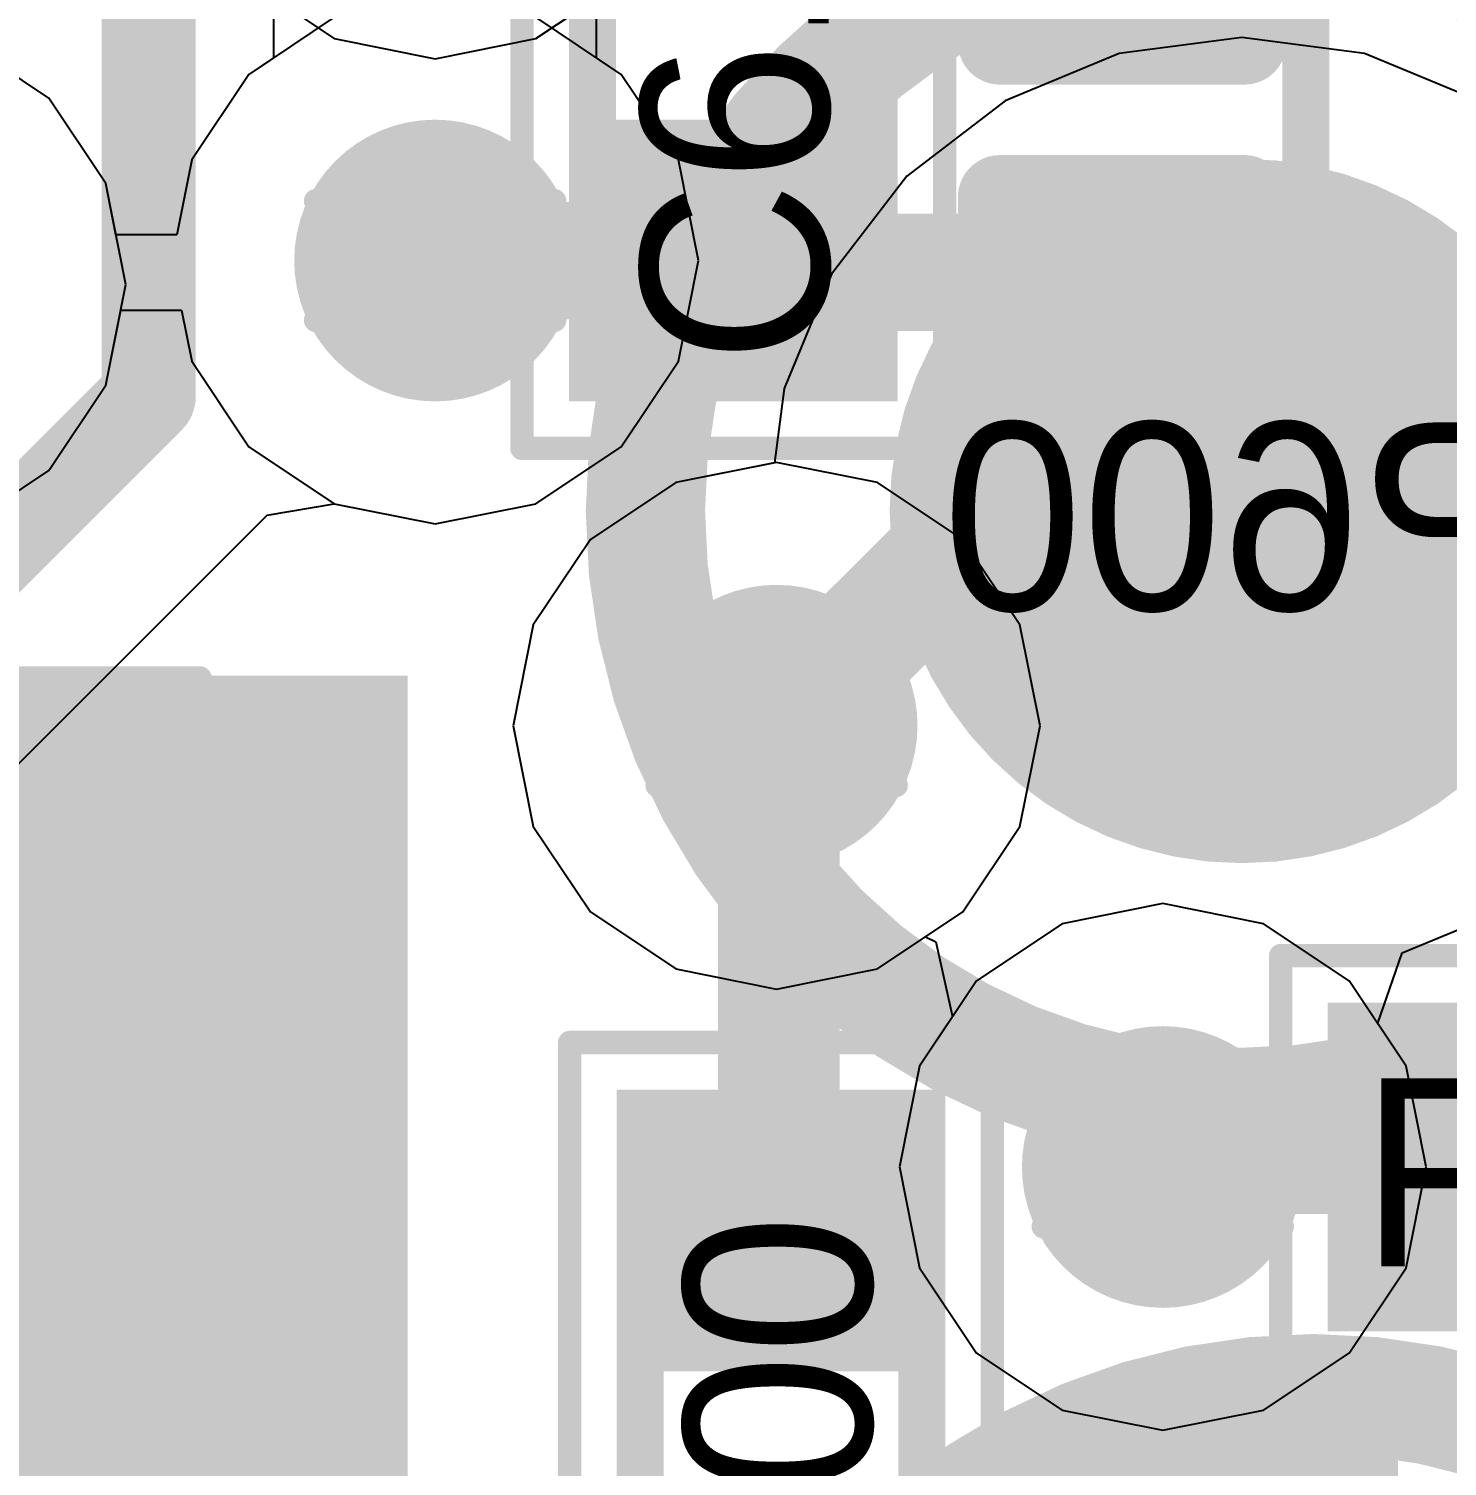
# Model space of a CAD drawing. Header units: millimetres. Extents: x 5 to 399, y 5 to 287.
# Drawn here: x 212.505 to 215.525, y 125.228 to 128.289 of the extents above; entities that cross this region are included whole.
import ezdxf

# ---------------------------------------------------------------- set-up
doc = ezdxf.new("R2010")
doc.units = ezdxf.units.MM
for name, color, linetype in [('BottomLayer', 5, 'Continuous'), ('BottomOverlay', 54, 'Continuous'), ('BottomPaste', 16, 'Continuous'), ('BottomSolder', 6, 'Continuous'), ('DrillDrawing', 1, 'Continuous'), ('DrillGuide', 244, 'Continuous'), ('Mechanical13', 56, 'Continuous'), ('MidLayer1', 16, 'Continuous'), ('MidLayer2', 76, 'Continuous'), ('MultiLayer', 9, 'Continuous'), ('TopLayer', 1, 'Continuous'), ('TopOverlay', 2, 'Continuous'), ('TopPaste', 8, 'Continuous'), ('TopSolder', 216, 'Continuous'), ('ViaHoleLayer', 16, 'Continuous')]:
    doc.layers.add(name, color=color, linetype=linetype)

# ---------------------------------------------------------------- blocks, each defined once
blk = doc.blocks.new('1210_L_8')
at = {"layer": 'TopLayer'}
for points in [[(-1, -1.25), (-1, 1.25), (-2, -1.25), (-2, 1.25)], [(2, -1.25), (2, 1.25), (1, -1.25), (1, 1.25)]]:
    blk.add_solid(points, dxfattribs=at)
at = {"layer": 'TopOverlay', "const_width": 0.05}
for points in [[(-1.6073, 1.2954), (1.6076, 1.2954)], [(-1.6073, -1.2954), (-1.6073, 1.2954)], [(1.6076, -1.2954), (1.6076, 1.2954)], [(-1.6073, -1.2954), (1.6076, -1.2954)]]:
    blk.add_lwpolyline(points, dxfattribs=at)
at = {"layer": 'TopOverlay', "const_width": 0.025}
for points in [[(-1.6198, 1.2954, 1), (-1.5948, 1.2954, 1)], [(-1.6198, 1.2954, 1), (-1.5948, 1.2954, 1)], [(1.5951, 1.2954, 1), (1.6201, 1.2954, 1)], [(1.5951, 1.2954, 1), (1.6201, 1.2954, 1)], [(-1.6198, -1.2954, 1), (-1.5948, -1.2954, 1)], [(-1.6198, -1.2954, 1), (-1.5948, -1.2954, 1)], [(1.5951, -1.2954, 1), (1.6201, -1.2954, 1)], [(1.5951, -1.2954, 1), (1.6201, -1.2954, 1)]]:
    blk.add_lwpolyline(points, format="xyb", close=True, dxfattribs=at)
at = {"layer": 'TopPaste'}
for points in [[(-1, -1.25), (-1, 1.25), (-2, -1.25), (-2, 1.25)], [(2, -1.25), (2, 1.25), (1, -1.25), (1, 1.25)]]:
    blk.add_solid(points, dxfattribs=at)
at = {"layer": 'TopSolder'}
for points in [[(-0.95, -1.3), (-0.95, 1.3), (-2.05, -1.3), (-2.05, 1.3)], [(2.05, -1.3), (2.05, 1.3), (0.95, -1.3), (0.95, 1.3)]]:
    blk.add_solid(points, dxfattribs=at)
blk = doc.blocks.new('TP1_5MM_B_33')
at = {"layer": 'BottomLayer', "const_width": 0.75}
blk.add_lwpolyline([(-0.375, 0, 1), (0.375, 0, 1)], format="xyb", close=True, dxfattribs=at)
at = {"layer": 'BottomOverlay'}
for points, const_width in [([(1.27, 0, 1), (-1.27, 0, 1)], 0.254), ([(-1.3335, 0, 1), (-1.2065, 0, 1)], 0.127), ([(1.2065, 0, 1), (1.3335, 0, 1)], 0.127)]:
    blk.add_lwpolyline(points, format="xyb", close=True, dxfattribs=dict(at, const_width=const_width))
at = {"layer": 'BottomPaste', "const_width": 0.75}
blk.add_lwpolyline([(-0.375, 0, 1), (0.375, 0, 1)], format="xyb", close=True, dxfattribs=at)
at = {"layer": 'BottomSolder', "const_width": 0.75}
blk.add_lwpolyline([(-0.375, 0, 1), (0.375, 0, 1)], format="xyb", close=True, dxfattribs=at)
blk = doc.blocks.new('TP1_5MM_B_34')
at = {"layer": 'BottomLayer', "const_width": 0.75}
blk.add_lwpolyline([(-0.375, 0, 1), (0.375, 0, 1)], format="xyb", close=True, dxfattribs=at)
at = {"layer": 'BottomOverlay'}
for points, const_width in [([(1.27, 0, 1), (-1.27, 0, 1)], 0.254), ([(-1.3335, 0, 1), (-1.2065, 0, 1)], 0.127), ([(1.2065, 0, 1), (1.3335, 0, 1)], 0.127)]:
    blk.add_lwpolyline(points, format="xyb", close=True, dxfattribs=dict(at, const_width=const_width))
at = {"layer": 'BottomPaste', "const_width": 0.75}
blk.add_lwpolyline([(-0.375, 0, 1), (0.375, 0, 1)], format="xyb", close=True, dxfattribs=at)
at = {"layer": 'BottomSolder', "const_width": 0.75}
blk.add_lwpolyline([(-0.375, 0, 1), (0.375, 0, 1)], format="xyb", close=True, dxfattribs=at)
blk = doc.blocks.new('0402_C_56')
at = {"layer": 'Mechanical13', "const_width": 0.1}
for points in [[(-0.55, 0.3), (0.55, 0.3)], [(-0.55, 0.3), (-0.55, -0.3)], [(0.55, 0.3), (0.55, -0.3)], [(-0.55, -0.3), (0.55, -0.3)]]:
    blk.add_lwpolyline(points, dxfattribs=at)
at = {"layer": 'Mechanical13', "const_width": 0.05}
for points in [[(-0.575, 0.3, 1), (-0.525, 0.3, 1)], [(-0.575, 0.3, 1), (-0.525, 0.3, 1)], [(0.525, 0.3, 1), (0.575, 0.3, 1)], [(0.525, 0.3, 1), (0.575, 0.3, 1)], [(-0.575, -0.3, 1), (-0.525, -0.3, 1)], [(-0.575, -0.3, 1), (-0.525, -0.3, 1)], [(0.525, -0.3, 1), (0.575, -0.3, 1)], [(0.525, -0.3, 1), (0.575, -0.3, 1)]]:
    blk.add_lwpolyline(points, format="xyb", close=True, dxfattribs=at)
at = {"layer": 'TopLayer'}
for points in [[(-0.25, -0.3), (-0.25, 0.3), (-0.75, -0.3), (-0.75, 0.3)], [(0.75, -0.3), (0.75, 0.3), (0.25, -0.3), (0.25, 0.3)]]:
    blk.add_solid(points, dxfattribs=at)
at = {"layer": 'TopOverlay', "const_width": 0.05}
for points in [[(-0.9, 0.45), (-0.9, -0.45)], [(-0.9, 0.45), (0.9, 0.45)], [(0.9, 0.45), (0.9, -0.45)], [(-0.9, -0.45), (0.9, -0.45)]]:
    blk.add_lwpolyline(points, dxfattribs=at)
at = {"layer": 'TopOverlay', "const_width": 0.025}
for points in [[(-0.9125, 0.45, 1), (-0.8875, 0.45, 1)], [(-0.9125, 0.45, 1), (-0.8875, 0.45, 1)], [(0.8875, 0.45, 1), (0.9125, 0.45, 1)], [(0.8875, 0.45, 1), (0.9125, 0.45, 1)], [(-0.9125, -0.45, 1), (-0.8875, -0.45, 1)], [(-0.9125, -0.45, 1), (-0.8875, -0.45, 1)], [(0.8875, -0.45, 1), (0.9125, -0.45, 1)], [(0.8875, -0.45, 1), (0.9125, -0.45, 1)]]:
    blk.add_lwpolyline(points, format="xyb", close=True, dxfattribs=at)
at = {"layer": 'TopPaste'}
for points in [[(-0.25, -0.3), (-0.25, 0.3), (-0.75, -0.3), (-0.75, 0.3)], [(0.75, -0.3), (0.75, 0.3), (0.25, -0.3), (0.25, 0.3)]]:
    blk.add_solid(points, dxfattribs=at)
at = {"layer": 'TopSolder'}
for points in [[(-0.2, -0.35), (-0.2, 0.35), (-0.8, -0.35), (-0.8, 0.35)], [(0.8, -0.35), (0.8, 0.35), (0.2, -0.35), (0.2, 0.35)]]:
    blk.add_solid(points, dxfattribs=at)
blk = doc.blocks.new('0603_LED_68')
at = {"layer": 'Mechanical13', "const_width": 0.1}
for points in [[(-0.8125, 0.35), (-0.8125, -0.375)], [(0.8375, 0.35), (-0.8125, 0.35)], [(0.8375, 0.35), (0.8375, -0.375)], [(0.8375, -0.375), (-0.8125, -0.375)]]:
    blk.add_lwpolyline(points, dxfattribs=at)
at = {"layer": 'Mechanical13', "const_width": 0.05}
for points in [[(-0.8375, 0.35, 1), (-0.7875, 0.35, 1)], [(-0.8375, 0.35, 1), (-0.7875, 0.35, 1)], [(0.8125, 0.35, 1), (0.8625, 0.35, 1)], [(0.8125, 0.35, 1), (0.8625, 0.35, 1)], [(-0.8375, -0.375, 1), (-0.7875, -0.375, 1)], [(-0.8375, -0.375, 1), (-0.7875, -0.375, 1)], [(0.8125, -0.375, 1), (0.8625, -0.375, 1)], [(0.8125, -0.375, 1), (0.8625, -0.375, 1)]]:
    blk.add_lwpolyline(points, format="xyb", close=True, dxfattribs=at)
at = {"layer": 'TopLayer'}
for points in [[(-0.45, -0.5), (-0.45, 0.5), (-1.05, -0.5), (-1.05, 0.5)], [(1.05, -0.5), (1.05, 0.5), (0.45, -0.5), (0.45, 0.5)]]:
    blk.add_solid(points, dxfattribs=at)
at = {"layer": 'TopOverlay', "const_width": 0.05}
for points in [[(1.15, 0.6), (-1.15, 0.6)], [(-1.15, 0.6), (-1.15, -0.6)], [(1.15, 0.6), (1.15, -0.6)], [(1.15, -0.6), (-1.15, -0.6)]]:
    blk.add_lwpolyline(points, dxfattribs=at)
at = {"layer": 'TopOverlay', "const_width": 0.025}
for points in [[(-1.1625, 0.6, 1), (-1.1375, 0.6, 1)], [(-1.1625, 0.6, 1), (-1.1375, 0.6, 1)], [(1.1375, 0.6, 1), (1.1625, 0.6, 1)], [(1.1375, 0.6, 1), (1.1625, 0.6, 1)], [(-1.1625, -0.6, 1), (-1.1375, -0.6, 1)], [(-1.1625, -0.6, 1), (-1.1375, -0.6, 1)], [(1.1375, -0.6, 1), (1.1625, -0.6, 1)], [(1.1375, -0.6, 1), (1.1625, -0.6, 1)]]:
    blk.add_lwpolyline(points, format="xyb", close=True, dxfattribs=at)
at = {"layer": 'TopPaste'}
for points in [[(-0.45, -0.5), (-0.45, 0.5), (-1.05, -0.5), (-1.05, 0.5)], [(1.05, -0.5), (1.05, 0.5), (0.45, -0.5), (0.45, 0.5)]]:
    blk.add_solid(points, dxfattribs=at)
at = {"layer": 'TopSolder'}
for points in [[(-0.4, -0.55), (-0.4, 0.55), (-1.1, -0.55), (-1.1, 0.55)], [(1.1, -0.55), (1.1, 0.55), (0.4, -0.55), (0.4, 0.55)]]:
    blk.add_solid(points, dxfattribs=at)
blk = doc.blocks.new('0402_R_87')
at = {"layer": 'Mechanical13', "const_width": 0.1}
for points in [[(-0.55, 0.3), (0.55, 0.3)], [(-0.55, -0.3), (-0.55, 0.3)], [(0.55, -0.3), (0.55, 0.3)], [(-0.55, -0.3), (0.55, -0.3)]]:
    blk.add_lwpolyline(points, dxfattribs=at)
at = {"layer": 'Mechanical13', "const_width": 0.05}
for points in [[(-0.575, 0.3, 1), (-0.525, 0.3, 1)], [(-0.575, 0.3, 1), (-0.525, 0.3, 1)], [(0.525, 0.3, 1), (0.575, 0.3, 1)], [(0.525, 0.3, 1), (0.575, 0.3, 1)], [(-0.575, -0.3, 1), (-0.525, -0.3, 1)], [(-0.575, -0.3, 1), (-0.525, -0.3, 1)], [(0.525, -0.3, 1), (0.575, -0.3, 1)], [(0.525, -0.3, 1), (0.575, -0.3, 1)]]:
    blk.add_lwpolyline(points, format="xyb", close=True, dxfattribs=at)
at = {"layer": 'TopLayer'}
for points in [[(-0.25, -0.3), (-0.25, 0.3), (-0.75, -0.3), (-0.75, 0.3)], [(0.75, -0.3), (0.75, 0.3), (0.25, -0.3), (0.25, 0.3)]]:
    blk.add_solid(points, dxfattribs=at)
at = {"layer": 'TopOverlay', "const_width": 0.05}
for points in [[(-0.9, 0.45), (0.9, 0.45)], [(-0.9, -0.45), (-0.9, 0.45)], [(0.9, -0.45), (0.9, 0.45)], [(-0.9, -0.45), (0.9, -0.45)]]:
    blk.add_lwpolyline(points, dxfattribs=at)
at = {"layer": 'TopOverlay', "const_width": 0.025}
for points in [[(-0.9125, 0.45, 1), (-0.8875, 0.45, 1)], [(-0.9125, 0.45, 1), (-0.8875, 0.45, 1)], [(0.8875, 0.45, 1), (0.9125, 0.45, 1)], [(0.8875, 0.45, 1), (0.9125, 0.45, 1)], [(-0.9125, -0.45, 1), (-0.8875, -0.45, 1)], [(-0.9125, -0.45, 1), (-0.8875, -0.45, 1)], [(0.8875, -0.45, 1), (0.9125, -0.45, 1)], [(0.8875, -0.45, 1), (0.9125, -0.45, 1)]]:
    blk.add_lwpolyline(points, format="xyb", close=True, dxfattribs=at)
at = {"layer": 'TopPaste'}
for points in [[(-0.25, -0.3), (-0.25, 0.3), (-0.75, -0.3), (-0.75, 0.3)], [(0.75, -0.3), (0.75, 0.3), (0.25, -0.3), (0.25, 0.3)]]:
    blk.add_solid(points, dxfattribs=at)
at = {"layer": 'TopSolder'}
for points in [[(-0.2, -0.35), (-0.2, 0.35), (-0.8, -0.35), (-0.8, 0.35)], [(0.8, -0.35), (0.8, 0.35), (0.2, -0.35), (0.2, 0.35)]]:
    blk.add_solid(points, dxfattribs=at)
blk = doc.blocks.new('0402_R_192')
at = {"layer": 'Mechanical13', "const_width": 0.1}
for points in [[(-0.55, 0.3), (-0.55, -0.3)], [(-0.55, 0.3), (0.55, 0.3)], [(0.55, 0.3), (0.55, -0.3)], [(-0.55, -0.3), (0.55, -0.3)]]:
    blk.add_lwpolyline(points, dxfattribs=at)
at = {"layer": 'Mechanical13', "const_width": 0.05}
for points in [[(-0.575, 0.3, 1), (-0.525, 0.3, 1)], [(-0.575, 0.3, 1), (-0.525, 0.3, 1)], [(0.525, 0.3, 1), (0.575, 0.3, 1)], [(0.525, 0.3, 1), (0.575, 0.3, 1)], [(-0.575, -0.3, 1), (-0.525, -0.3, 1)], [(-0.575, -0.3, 1), (-0.525, -0.3, 1)], [(0.525, -0.3, 1), (0.575, -0.3, 1)], [(0.525, -0.3, 1), (0.575, -0.3, 1)]]:
    blk.add_lwpolyline(points, format="xyb", close=True, dxfattribs=at)
at = {"layer": 'TopLayer'}
for points in [[(-0.25, -0.3), (-0.25, 0.3), (-0.75, -0.3), (-0.75, 0.3)], [(0.75, -0.3), (0.75, 0.3), (0.25, -0.3), (0.25, 0.3)]]:
    blk.add_solid(points, dxfattribs=at)
at = {"layer": 'TopOverlay', "const_width": 0.05}
for points in [[(-0.9, 0.45), (-0.9, -0.45)], [(-0.9, 0.45), (0.9, 0.45)], [(0.9, 0.45), (0.9, -0.45)], [(-0.9, -0.45), (0.9, -0.45)]]:
    blk.add_lwpolyline(points, dxfattribs=at)
at = {"layer": 'TopOverlay', "const_width": 0.025}
for points in [[(-0.9125, 0.45, 1), (-0.8875, 0.45, 1)], [(-0.9125, 0.45, 1), (-0.8875, 0.45, 1)], [(0.8875, 0.45, 1), (0.9125, 0.45, 1)], [(0.8875, 0.45, 1), (0.9125, 0.45, 1)], [(-0.9125, -0.45, 1), (-0.8875, -0.45, 1)], [(-0.9125, -0.45, 1), (-0.8875, -0.45, 1)], [(0.8875, -0.45, 1), (0.9125, -0.45, 1)], [(0.8875, -0.45, 1), (0.9125, -0.45, 1)]]:
    blk.add_lwpolyline(points, format="xyb", close=True, dxfattribs=at)
at = {"layer": 'TopPaste'}
for points in [[(-0.25, -0.3), (-0.25, 0.3), (-0.75, -0.3), (-0.75, 0.3)], [(0.75, -0.3), (0.75, 0.3), (0.25, -0.3), (0.25, 0.3)]]:
    blk.add_solid(points, dxfattribs=at)
at = {"layer": 'TopSolder'}
for points in [[(-0.2, -0.35), (-0.2, 0.35), (-0.8, -0.35), (-0.8, 0.35)], [(0.8, -0.35), (0.8, 0.35), (0.2, -0.35), (0.2, 0.35)]]:
    blk.add_solid(points, dxfattribs=at)
blk = doc.blocks.new('SC70_6P_287')
at = {"layer": 'TopLayer', "const_width": 0.04}
for points in [[(-0.83, 1.21, 1), (-0.79, 1.21, 1)], [(-0.51, 1.21, 1), (-0.47, 1.21, 1)], [(-0.18, 1.21, 1), (-0.14, 1.21, 1)], [(0.14, 1.21, 1), (0.18, 1.21, 1)], [(0.47, 1.21, 1), (0.51, 1.21, 1)], [(0.79, 1.21, 1), (0.83, 1.21, 1)], [(-0.83, 0.69, 1), (-0.79, 0.69, 1)], [(-0.51, 0.69, 1), (-0.47, 0.69, 1)], [(-0.18, 0.69, 1), (-0.14, 0.69, 1)], [(0.14, 0.69, 1), (0.18, 0.69, 1)], [(0.47, 0.69, 1), (0.51, 0.69, 1)], [(0.79, 0.69, 1), (0.83, 0.69, 1)], [(-0.83, -0.69, 1), (-0.79, -0.69, 1)], [(-0.51, -0.69, 1), (-0.47, -0.69, 1)], [(-0.18, -0.69, 1), (-0.14, -0.69, 1)], [(0.14, -0.69, 1), (0.18, -0.69, 1)], [(0.47, -0.69, 1), (0.51, -0.69, 1)], [(0.79, -0.69, 1), (0.83, -0.69, 1)], [(-0.83, -1.21, 1), (-0.79, -1.21, 1)], [(-0.51, -1.21, 1), (-0.47, -1.21, 1)], [(-0.18, -1.21, 1), (-0.14, -1.21, 1)], [(0.14, -1.21, 1), (0.18, -1.21, 1)], [(0.47, -1.21, 1), (0.51, -1.21, 1)], [(0.79, -1.21, 1), (0.83, -1.21, 1)]]:
    blk.add_lwpolyline(points, format="xyb", close=True, dxfattribs=at)
at = {"layer": 'TopLayer'}
for points in [[(-0.81, 0.65), (-0.49, 0.65), (-0.81, 1.25), (-0.49, 1.25)], [(-0.16, 0.65), (0.16, 0.65), (-0.16, 1.25), (0.16, 1.25)], [(0.49, 0.65), (0.81, 0.65), (0.49, 1.25), (0.81, 1.25)], [(-0.85, 0.69), (-0.45, 0.69), (-0.85, 1.21), (-0.45, 1.21)], [(-0.2, 0.69), (0.2, 0.69), (-0.2, 1.21), (0.2, 1.21)], [(0.45, 0.69), (0.85, 0.69), (0.45, 1.21), (0.85, 1.21)], [(-0.81, -1.25), (-0.49, -1.25), (-0.81, -0.65), (-0.49, -0.65)], [(-0.16, -1.25), (0.16, -1.25), (-0.16, -0.65), (0.16, -0.65)], [(0.49, -1.25), (0.81, -1.25), (0.49, -0.65), (0.81, -0.65)], [(-0.85, -1.21), (-0.45, -1.21), (-0.85, -0.69), (-0.45, -0.69)], [(-0.2, -1.21), (0.2, -1.21), (-0.2, -0.69), (0.2, -0.69)], [(0.45, -1.21), (0.85, -1.21), (0.45, -0.69), (0.85, -0.69)]]:
    blk.add_solid(points, dxfattribs=at)
at = {"layer": 'TopOverlay', "const_width": 0.1}
for points in [[(-0.9998, 0.5588), (-0.9998, -0.5588)], [(-0.9998, 0.5588), (1.0002, 0.5588)], [(1.0002, 0.5588), (1.0002, -0.5588)], [(-0.9998, -0.5588), (1.0002, -0.5588)]]:
    blk.add_lwpolyline(points, dxfattribs=at)
at = {"layer": 'TopOverlay', "const_width": 0.05}
for points in [[(-1.0248, 0.5588, 1), (-0.9748, 0.5588, 1)], [(-1.0248, 0.5588, 1), (-0.9748, 0.5588, 1)], [(0.9752, 0.5588, 1), (1.0251, 0.5588, 1)], [(0.9752, 0.5588, 1), (1.0251, 0.5588, 1)], [(-1.0248, -0.5588, 1), (-0.9748, -0.5588, 1)], [(-1.0248, -0.5588, 1), (-0.9748, -0.5588, 1)], [(0.9752, -0.5588, 1), (1.0251, -0.5588, 1)], [(0.9752, -0.5588, 1), (1.0251, -0.5588, 1)]]:
    blk.add_lwpolyline(points, format="xyb", close=True, dxfattribs=at)
at = {"layer": 'TopPaste', "const_width": 0.04}
for points in [[(-0.83, 1.21, 1), (-0.79, 1.21, 1)], [(-0.51, 1.21, 1), (-0.47, 1.21, 1)], [(-0.18, 1.21, 1), (-0.14, 1.21, 1)], [(0.14, 1.21, 1), (0.18, 1.21, 1)], [(0.47, 1.21, 1), (0.51, 1.21, 1)], [(0.79, 1.21, 1), (0.83, 1.21, 1)], [(-0.83, 0.69, 1), (-0.79, 0.69, 1)], [(-0.51, 0.69, 1), (-0.47, 0.69, 1)], [(-0.18, 0.69, 1), (-0.14, 0.69, 1)], [(0.14, 0.69, 1), (0.18, 0.69, 1)], [(0.47, 0.69, 1), (0.51, 0.69, 1)], [(0.79, 0.69, 1), (0.83, 0.69, 1)], [(-0.83, -0.69, 1), (-0.79, -0.69, 1)], [(-0.51, -0.69, 1), (-0.47, -0.69, 1)], [(-0.18, -0.69, 1), (-0.14, -0.69, 1)], [(0.14, -0.69, 1), (0.18, -0.69, 1)], [(0.47, -0.69, 1), (0.51, -0.69, 1)], [(0.79, -0.69, 1), (0.83, -0.69, 1)], [(-0.83, -1.21, 1), (-0.79, -1.21, 1)], [(-0.51, -1.21, 1), (-0.47, -1.21, 1)], [(-0.18, -1.21, 1), (-0.14, -1.21, 1)], [(0.14, -1.21, 1), (0.18, -1.21, 1)], [(0.47, -1.21, 1), (0.51, -1.21, 1)], [(0.79, -1.21, 1), (0.83, -1.21, 1)]]:
    blk.add_lwpolyline(points, format="xyb", close=True, dxfattribs=at)
at = {"layer": 'TopPaste'}
for points in [[(-0.81, 0.65), (-0.49, 0.65), (-0.81, 1.25), (-0.49, 1.25)], [(-0.16, 0.65), (0.16, 0.65), (-0.16, 1.25), (0.16, 1.25)], [(0.49, 0.65), (0.81, 0.65), (0.49, 1.25), (0.81, 1.25)], [(-0.85, 0.69), (-0.45, 0.69), (-0.85, 1.21), (-0.45, 1.21)], [(-0.2, 0.69), (0.2, 0.69), (-0.2, 1.21), (0.2, 1.21)], [(0.45, 0.69), (0.85, 0.69), (0.45, 1.21), (0.85, 1.21)], [(-0.81, -1.25), (-0.49, -1.25), (-0.81, -0.65), (-0.49, -0.65)], [(-0.16, -1.25), (0.16, -1.25), (-0.16, -0.65), (0.16, -0.65)], [(0.49, -1.25), (0.81, -1.25), (0.49, -0.65), (0.81, -0.65)], [(-0.85, -1.21), (-0.45, -1.21), (-0.85, -0.69), (-0.45, -0.69)], [(-0.2, -1.21), (0.2, -1.21), (-0.2, -0.69), (0.2, -0.69)], [(0.45, -1.21), (0.85, -1.21), (0.45, -0.69), (0.85, -0.69)]]:
    blk.add_solid(points, dxfattribs=at)
at = {"layer": 'TopSolder', "const_width": 0.09}
for points in [[(-0.855, 1.21, 1), (-0.765, 1.21, 1)], [(-0.535, 1.21, 1), (-0.445, 1.21, 1)], [(-0.205, 1.21, 1), (-0.115, 1.21, 1)], [(0.115, 1.21, 1), (0.205, 1.21, 1)], [(0.445, 1.21, 1), (0.535, 1.21, 1)], [(0.765, 1.21, 1), (0.855, 1.21, 1)], [(-0.855, 0.69, 1), (-0.765, 0.69, 1)], [(-0.535, 0.69, 1), (-0.445, 0.69, 1)], [(-0.205, 0.69, 1), (-0.115, 0.69, 1)], [(0.115, 0.69, 1), (0.205, 0.69, 1)], [(0.445, 0.69, 1), (0.535, 0.69, 1)], [(0.765, 0.69, 1), (0.855, 0.69, 1)], [(-0.855, -0.69, 1), (-0.765, -0.69, 1)], [(-0.535, -0.69, 1), (-0.445, -0.69, 1)], [(-0.205, -0.69, 1), (-0.115, -0.69, 1)], [(0.115, -0.69, 1), (0.205, -0.69, 1)], [(0.445, -0.69, 1), (0.535, -0.69, 1)], [(0.765, -0.69, 1), (0.855, -0.69, 1)], [(-0.855, -1.21, 1), (-0.765, -1.21, 1)], [(-0.535, -1.21, 1), (-0.445, -1.21, 1)], [(-0.205, -1.21, 1), (-0.115, -1.21, 1)], [(0.115, -1.21, 1), (0.205, -1.21, 1)], [(0.445, -1.21, 1), (0.535, -1.21, 1)], [(0.765, -1.21, 1), (0.855, -1.21, 1)]]:
    blk.add_lwpolyline(points, format="xyb", close=True, dxfattribs=at)
at = {"layer": 'TopSolder'}
for points in [[(-0.81, 0.6), (-0.49, 0.6), (-0.81, 1.3), (-0.49, 1.3)], [(-0.16, 0.6), (0.16, 0.6), (-0.16, 1.3), (0.16, 1.3)], [(0.49, 0.6), (0.81, 0.6), (0.49, 1.3), (0.81, 1.3)], [(-0.9, 0.69), (-0.4, 0.69), (-0.9, 1.21), (-0.4, 1.21)], [(-0.25, 0.69), (0.25, 0.69), (-0.25, 1.21), (0.25, 1.21)], [(0.4, 0.69), (0.9, 0.69), (0.4, 1.21), (0.9, 1.21)], [(-0.81, -1.3), (-0.49, -1.3), (-0.81, -0.6), (-0.49, -0.6)], [(-0.16, -1.3), (0.16, -1.3), (-0.16, -0.6), (0.16, -0.6)], [(0.49, -1.3), (0.81, -1.3), (0.49, -0.6), (0.81, -0.6)], [(-0.9, -1.21), (-0.4, -1.21), (-0.9, -0.69), (-0.4, -0.69)], [(-0.25, -1.21), (0.25, -1.21), (-0.25, -0.69), (0.25, -0.69)], [(0.4, -1.21), (0.9, -1.21), (0.4, -0.69), (0.9, -0.69)]]:
    blk.add_solid(points, dxfattribs=at)

msp = doc.modelspace()

# ---------------------------------------------------------------- linework, layer by layer
at = {"layer": 'BottomLayer'}
for p, q in [((213.7141, 128.2274), (213.7141, 128.3544)), ((215.0882, 128.2708), (214.8271, 128.2365)), ((215.3492, 128.2365), (215.0882, 128.2708)), ((213.7669, 128.1921), (213.7141, 128.2274)), ((214.8271, 128.2365), (214.5839, 128.1357)), ((215.5925, 128.1357), (215.3492, 128.2365)), ((213.8885, 128.0102), (213.7669, 128.1921)), ((214.5839, 128.1357), (214.375, 127.9754)), ((213.9312, 127.7956), (213.8885, 128.0102)), ((214.375, 127.9754), (214.2147, 127.7665)), ((213.8885, 127.581), (213.9312, 127.7956)), ((214.2147, 127.7665), (214.1139, 127.5232)), ((213.7669, 127.3991), (213.8885, 127.581)), ((214.1139, 127.5232), (214.0931, 127.3649)), ((213.585, 127.2775), (213.7669, 127.3991)), ((214.0931, 127.3649), (213.883, 127.3231)), ((213.883, 127.3231), (213.7011, 127.2015)), ((213.0131, 127.2535), (213.1558, 127.2775)), ((213.1558, 127.2775), (213.3704, 127.2348)), ((213.3704, 127.2348), (213.585, 127.2775)), ((210.2704, 124.5108), (213.0131, 127.2535)), ((213.7011, 127.2015), (213.5795, 127.0196)), ((213.5795, 127.0196), (213.5368, 126.805)), ((213.5368, 126.805), (213.5795, 126.5904)), ((213.5795, 126.5904), (213.7011, 126.4085)), ((213.7011, 126.4085), (213.883, 126.2869)), ((215.4294, 126.3211), (215.5925, 126.3887)), ((214.3122, 126.2869), (214.4146, 126.3553)), ((214.4146, 126.3553), (214.4362, 126.3446)), ((214.4362, 126.3446), (214.472, 126.185)), ((215.3776, 126.1716), (215.4294, 126.3211)), ((213.883, 126.2869), (214.0976, 126.2442)), ((214.0976, 126.2442), (214.3122, 126.2869)), ((214.472, 126.185), (214.4017, 126.0798)), ((215.3782, 126.1692), (215.3776, 126.1716)), ((215.4379, 126.0798), (215.3782, 126.1692)), ((214.4017, 126.0798), (214.359, 125.8652)), ((215.4806, 125.8652), (215.4379, 126.0798)), ((214.359, 125.8652), (214.4017, 125.6506)), ((215.4379, 125.6506), (215.4806, 125.8652)), ((214.4017, 125.6506), (214.5233, 125.4687)), ((215.3163, 125.4687), (215.4379, 125.6506)), ((214.5233, 125.4687), (214.7052, 125.3471)), ((215.1344, 125.3471), (215.3163, 125.4687)), ((214.7052, 125.3471), (214.9198, 125.3044)), ((214.9198, 125.3044), (215.1344, 125.3471))]:
    msp.add_line(p, q, dxfattribs=at)
for points, const_width in [([(212.7608, 127.5059), (212.7608, 129.0251)], 0.2), ([(209.7231, 124.4682), (212.7608, 127.5059)], 0.2), ([(214.0976, 126.805), (214.5548, 127.2622)], 0.25), ([(214.5548, 127.2622), (215.0882, 127.2622)], 0.25)]:
    msp.add_lwpolyline(points, dxfattribs=dict(at, const_width=const_width))
for points, const_width in [([(213.2204, 127.7956, 1), (213.5204, 127.7956, 1)], 0.3), ([(212.7108, 127.5059, 1), (212.8108, 127.5059, 1)], 0.1), ([(212.7108, 127.5059, 1), (212.8108, 127.5059, 1)], 0.1), ([(214.4923, 127.2622, 1), (214.6173, 127.2622, 1)], 0.125), ([(214.4923, 127.2622, 1), (214.6173, 127.2622, 1)], 0.125), ([(215.0257, 127.2622, 1), (215.1507, 127.2622, 1)], 0.125), ([(213.9476, 126.805, 1), (214.2476, 126.805, 1)], 0.3), ([(214.0351, 126.805, 1), (214.1601, 126.805, 1)], 0.125), ([(214.7698, 125.8652, 1), (215.0698, 125.8652, 1)], 0.3)]:
    msp.add_lwpolyline(points, format="xyb", close=True, dxfattribs=dict(at, const_width=const_width))
at = {"layer": 'DrillDrawing', "const_width": 0.0508}
for points in [[(213.2434, 127.9226), (213.3704, 128.0496)], [(213.3704, 128.0496), (213.4974, 127.9226)], [(213.2942, 127.8718), (213.3704, 127.948)], [(213.3704, 127.948), (213.4466, 127.8718)], [(213.1164, 127.9226), (213.2434, 127.7956)], [(213.1164, 127.9226), (213.2434, 127.9226)], [(213.4974, 127.9226), (213.6244, 127.9226)], [(213.4974, 127.7956), (213.6244, 127.9226)], [(213.218, 127.8718), (213.2942, 127.7956)], [(213.218, 127.8718), (213.2942, 127.8718)], [(213.4466, 127.8718), (213.5228, 127.8718)], [(213.4466, 127.7956), (213.5228, 127.8718)], [(213.1164, 127.6686), (213.2434, 127.7956)], [(213.218, 127.7194), (213.2942, 127.7956)], [(213.4466, 127.7956), (213.5228, 127.7194)], [(213.4974, 127.7956), (213.6244, 127.6686)], [(213.218, 127.7194), (213.2942, 127.7194)], [(213.2942, 127.7194), (213.3704, 127.6432)], [(213.3704, 127.6432), (213.4466, 127.7194)], [(213.4466, 127.7194), (213.5228, 127.7194)], [(213.1164, 127.6686), (213.2434, 127.6686)], [(213.2434, 127.6686), (213.3704, 127.5416)], [(213.3704, 127.5416), (213.4974, 127.6686)], [(213.4974, 127.6686), (213.6244, 127.6686)], [(213.9706, 126.932), (214.0976, 127.059)], [(214.0976, 127.059), (214.2246, 126.932)], [(213.8436, 126.932), (213.9706, 126.805)], [(213.8436, 126.932), (213.9706, 126.932)], [(214.0214, 126.8812), (214.0976, 126.9574)], [(214.0976, 126.9574), (214.1738, 126.8812)], [(214.2246, 126.932), (214.3516, 126.932)], [(214.2246, 126.805), (214.3516, 126.932)], [(213.9452, 126.8812), (214.0214, 126.805)], [(213.9452, 126.8812), (214.0214, 126.8812)], [(214.1738, 126.8812), (214.25, 126.8812)], [(214.1738, 126.805), (214.25, 126.8812)], [(213.8436, 126.678), (213.9706, 126.805)], [(213.9452, 126.7288), (214.0214, 126.805)], [(214.1738, 126.805), (214.25, 126.7288)], [(214.2246, 126.805), (214.3516, 126.678)], [(213.9452, 126.7288), (214.0214, 126.7288)], [(214.0214, 126.7288), (214.0976, 126.6526)], [(214.0976, 126.6526), (214.1738, 126.7288)], [(214.1738, 126.7288), (214.25, 126.7288)], [(213.8436, 126.678), (213.9706, 126.678)], [(213.9706, 126.678), (214.0976, 126.551)], [(214.0976, 126.551), (214.2246, 126.678)], [(214.2246, 126.678), (214.3516, 126.678)], [(214.7928, 125.9922), (214.9198, 126.1192)], [(214.9198, 126.1192), (215.0468, 125.9922)], [(214.8436, 125.9414), (214.9198, 126.0176)], [(214.9198, 126.0176), (214.996, 125.9414)], [(214.6658, 125.9922), (214.7928, 125.8652)], [(214.6658, 125.9922), (214.7928, 125.9922)], [(215.0468, 125.9922), (215.1738, 125.9922)], [(215.0468, 125.8652), (215.1738, 125.9922)], [(214.7674, 125.9414), (214.8436, 125.8652)], [(214.7674, 125.9414), (214.8436, 125.9414)], [(214.996, 125.9414), (215.0722, 125.9414)], [(214.996, 125.8652), (215.0722, 125.9414)], [(214.6658, 125.7382), (214.7928, 125.8652)], [(214.7674, 125.789), (214.8436, 125.8652)], [(214.996, 125.8652), (215.0722, 125.789)], [(215.0468, 125.8652), (215.1738, 125.7382)], [(214.7674, 125.789), (214.8436, 125.789)], [(214.8436, 125.789), (214.9198, 125.7128)], [(214.9198, 125.7128), (214.996, 125.789)], [(214.996, 125.789), (215.0722, 125.789)], [(214.6658, 125.7382), (214.7928, 125.7382)], [(214.7928, 125.7382), (214.9198, 125.6112)], [(214.9198, 125.6112), (215.0468, 125.7382)], [(215.0468, 125.7382), (215.1738, 125.7382)]]:
    msp.add_lwpolyline(points, dxfattribs=at)
at = {"layer": 'DrillDrawing', "const_width": 0.0254}
for points in [[(213.3577, 128.0496, 1), (213.3831, 128.0496, 1)], [(213.3577, 128.0496, 1), (213.3831, 128.0496, 1)], [(213.3577, 127.948, 1), (213.3831, 127.948, 1)], [(213.3577, 127.948, 1), (213.3831, 127.948, 1)], [(213.1037, 127.9226, 1), (213.1291, 127.9226, 1)], [(213.1037, 127.9226, 1), (213.1291, 127.9226, 1)], [(213.2307, 127.9226, 1), (213.2561, 127.9226, 1)], [(213.2307, 127.9226, 1), (213.2561, 127.9226, 1)], [(213.4847, 127.9226, 1), (213.5101, 127.9226, 1)], [(213.4847, 127.9226, 1), (213.5101, 127.9226, 1)], [(213.6117, 127.9226, 1), (213.6371, 127.9226, 1)], [(213.6117, 127.9226, 1), (213.6371, 127.9226, 1)], [(213.2053, 127.8718, 1), (213.2307, 127.8718, 1)], [(213.2053, 127.8718, 1), (213.2307, 127.8718, 1)], [(213.2815, 127.8718, 1), (213.3069, 127.8718, 1)], [(213.2815, 127.8718, 1), (213.3069, 127.8718, 1)], [(213.4339, 127.8718, 1), (213.4593, 127.8718, 1)], [(213.4339, 127.8718, 1), (213.4593, 127.8718, 1)], [(213.5101, 127.8718, 1), (213.5355, 127.8718, 1)], [(213.5101, 127.8718, 1), (213.5355, 127.8718, 1)], [(213.2307, 127.7956, 1), (213.2561, 127.7956, 1)], [(213.2307, 127.7956, 1), (213.2561, 127.7956, 1)], [(213.2815, 127.7956, 1), (213.3069, 127.7956, 1)], [(213.2815, 127.7956, 1), (213.3069, 127.7956, 1)], [(213.4339, 127.7956, 1), (213.4593, 127.7956, 1)], [(213.4339, 127.7956, 1), (213.4593, 127.7956, 1)], [(213.4847, 127.7956, 1), (213.5101, 127.7956, 1)], [(213.4847, 127.7956, 1), (213.5101, 127.7956, 1)], [(213.2053, 127.7194, 1), (213.2307, 127.7194, 1)], [(213.2053, 127.7194, 1), (213.2307, 127.7194, 1)], [(213.2815, 127.7194, 1), (213.3069, 127.7194, 1)], [(213.2815, 127.7194, 1), (213.3069, 127.7194, 1)], [(213.4339, 127.7194, 1), (213.4593, 127.7194, 1)], [(213.4339, 127.7194, 1), (213.4593, 127.7194, 1)], [(213.5101, 127.7194, 1), (213.5355, 127.7194, 1)], [(213.5101, 127.7194, 1), (213.5355, 127.7194, 1)], [(213.1037, 127.6686, 1), (213.1291, 127.6686, 1)], [(213.1037, 127.6686, 1), (213.1291, 127.6686, 1)], [(213.2307, 127.6686, 1), (213.2561, 127.6686, 1)], [(213.2307, 127.6686, 1), (213.2561, 127.6686, 1)], [(213.4847, 127.6686, 1), (213.5101, 127.6686, 1)], [(213.4847, 127.6686, 1), (213.5101, 127.6686, 1)], [(213.6117, 127.6686, 1), (213.6371, 127.6686, 1)], [(213.6117, 127.6686, 1), (213.6371, 127.6686, 1)], [(213.3577, 127.6432, 1), (213.3831, 127.6432, 1)], [(213.3577, 127.6432, 1), (213.3831, 127.6432, 1)], [(213.3577, 127.5416, 1), (213.3831, 127.5416, 1)], [(213.3577, 127.5416, 1), (213.3831, 127.5416, 1)], [(214.0849, 127.059, 1), (214.1103, 127.059, 1)], [(214.0849, 127.059, 1), (214.1103, 127.059, 1)], [(213.8309, 126.932, 1), (213.8563, 126.932, 1)], [(213.8309, 126.932, 1), (213.8563, 126.932, 1)], [(213.9579, 126.932, 1), (213.9833, 126.932, 1)], [(213.9579, 126.932, 1), (213.9833, 126.932, 1)], [(214.0849, 126.9574, 1), (214.1103, 126.9574, 1)], [(214.0849, 126.9574, 1), (214.1103, 126.9574, 1)], [(214.2119, 126.932, 1), (214.2373, 126.932, 1)], [(214.2119, 126.932, 1), (214.2373, 126.932, 1)], [(214.3389, 126.932, 1), (214.3643, 126.932, 1)], [(214.3389, 126.932, 1), (214.3643, 126.932, 1)], [(213.9325, 126.8812, 1), (213.9579, 126.8812, 1)], [(213.9325, 126.8812, 1), (213.9579, 126.8812, 1)], [(214.0087, 126.8812, 1), (214.0341, 126.8812, 1)], [(214.0087, 126.8812, 1), (214.0341, 126.8812, 1)], [(214.1611, 126.8812, 1), (214.1865, 126.8812, 1)], [(214.1611, 126.8812, 1), (214.1865, 126.8812, 1)], [(214.2373, 126.8812, 1), (214.2627, 126.8812, 1)], [(214.2373, 126.8812, 1), (214.2627, 126.8812, 1)], [(213.9579, 126.805, 1), (213.9833, 126.805, 1)], [(213.9579, 126.805, 1), (213.9833, 126.805, 1)], [(214.0087, 126.805, 1), (214.0341, 126.805, 1)], [(214.0087, 126.805, 1), (214.0341, 126.805, 1)], [(214.1611, 126.805, 1), (214.1865, 126.805, 1)], [(214.1611, 126.805, 1), (214.1865, 126.805, 1)], [(214.2119, 126.805, 1), (214.2373, 126.805, 1)], [(214.2119, 126.805, 1), (214.2373, 126.805, 1)], [(213.9325, 126.7288, 1), (213.9579, 126.7288, 1)], [(213.9325, 126.7288, 1), (213.9579, 126.7288, 1)], [(214.0087, 126.7288, 1), (214.0341, 126.7288, 1)], [(214.0087, 126.7288, 1), (214.0341, 126.7288, 1)], [(214.1611, 126.7288, 1), (214.1865, 126.7288, 1)], [(214.1611, 126.7288, 1), (214.1865, 126.7288, 1)], [(214.2373, 126.7288, 1), (214.2627, 126.7288, 1)], [(214.2373, 126.7288, 1), (214.2627, 126.7288, 1)], [(213.8309, 126.678, 1), (213.8563, 126.678, 1)], [(213.8309, 126.678, 1), (213.8563, 126.678, 1)], [(213.9579, 126.678, 1), (213.9833, 126.678, 1)], [(213.9579, 126.678, 1), (213.9833, 126.678, 1)], [(214.0849, 126.6526, 1), (214.1103, 126.6526, 1)], [(214.0849, 126.6526, 1), (214.1103, 126.6526, 1)], [(214.2119, 126.678, 1), (214.2373, 126.678, 1)], [(214.2119, 126.678, 1), (214.2373, 126.678, 1)], [(214.3389, 126.678, 1), (214.3643, 126.678, 1)], [(214.3389, 126.678, 1), (214.3643, 126.678, 1)], [(214.0849, 126.551, 1), (214.1103, 126.551, 1)], [(214.0849, 126.551, 1), (214.1103, 126.551, 1)], [(214.9071, 126.1192, 1), (214.9325, 126.1192, 1)], [(214.9071, 126.1192, 1), (214.9325, 126.1192, 1)], [(214.9071, 126.0176, 1), (214.9325, 126.0176, 1)], [(214.9071, 126.0176, 1), (214.9325, 126.0176, 1)], [(214.6531, 125.9922, 1), (214.6785, 125.9922, 1)], [(214.6531, 125.9922, 1), (214.6785, 125.9922, 1)], [(214.7801, 125.9922, 1), (214.8055, 125.9922, 1)], [(214.7801, 125.9922, 1), (214.8055, 125.9922, 1)], [(215.0341, 125.9922, 1), (215.0595, 125.9922, 1)], [(215.0341, 125.9922, 1), (215.0595, 125.9922, 1)], [(215.1611, 125.9922, 1), (215.1865, 125.9922, 1)], [(215.1611, 125.9922, 1), (215.1865, 125.9922, 1)], [(214.7547, 125.9414, 1), (214.7801, 125.9414, 1)], [(214.7547, 125.9414, 1), (214.7801, 125.9414, 1)], [(214.8309, 125.9414, 1), (214.8563, 125.9414, 1)], [(214.8309, 125.9414, 1), (214.8563, 125.9414, 1)], [(214.9833, 125.9414, 1), (215.0087, 125.9414, 1)], [(214.9833, 125.9414, 1), (215.0087, 125.9414, 1)], [(215.0595, 125.9414, 1), (215.0849, 125.9414, 1)], [(215.0595, 125.9414, 1), (215.0849, 125.9414, 1)], [(214.7801, 125.8652, 1), (214.8055, 125.8652, 1)], [(214.7801, 125.8652, 1), (214.8055, 125.8652, 1)], [(214.8309, 125.8652, 1), (214.8563, 125.8652, 1)], [(214.8309, 125.8652, 1), (214.8563, 125.8652, 1)], [(214.9833, 125.8652, 1), (215.0087, 125.8652, 1)], [(214.9833, 125.8652, 1), (215.0087, 125.8652, 1)], [(215.0341, 125.8652, 1), (215.0595, 125.8652, 1)], [(215.0341, 125.8652, 1), (215.0595, 125.8652, 1)], [(214.7547, 125.789, 1), (214.7801, 125.789, 1)], [(214.7547, 125.789, 1), (214.7801, 125.789, 1)], [(214.8309, 125.789, 1), (214.8563, 125.789, 1)], [(214.8309, 125.789, 1), (214.8563, 125.789, 1)], [(214.9833, 125.789, 1), (215.0087, 125.789, 1)], [(214.9833, 125.789, 1), (215.0087, 125.789, 1)], [(215.0595, 125.789, 1), (215.0849, 125.789, 1)], [(215.0595, 125.789, 1), (215.0849, 125.789, 1)], [(214.6531, 125.7382, 1), (214.6785, 125.7382, 1)], [(214.6531, 125.7382, 1), (214.6785, 125.7382, 1)], [(214.7801, 125.7382, 1), (214.8055, 125.7382, 1)], [(214.7801, 125.7382, 1), (214.8055, 125.7382, 1)], [(215.0341, 125.7382, 1), (215.0595, 125.7382, 1)], [(215.0341, 125.7382, 1), (215.0595, 125.7382, 1)], [(215.1611, 125.7382, 1), (215.1865, 125.7382, 1)], [(215.1611, 125.7382, 1), (215.1865, 125.7382, 1)], [(214.9071, 125.7128, 1), (214.9325, 125.7128, 1)], [(214.9071, 125.7128, 1), (214.9325, 125.7128, 1)], [(214.9071, 125.6112, 1), (214.9325, 125.6112, 1)], [(214.9071, 125.6112, 1), (214.9325, 125.6112, 1)]]:
    msp.add_lwpolyline(points, format="xyb", close=True, dxfattribs=at)
at = {"layer": 'DrillGuide', "const_width": 0.125}
for points in [[(213.3079, 127.7956, 1), (213.4329, 127.7956, 1)], [(214.0351, 126.805, 1), (214.1601, 126.805, 1)], [(214.8573, 125.8652, 1), (214.9823, 125.8652, 1)]]:
    msp.add_lwpolyline(points, format="xyb", close=True, dxfattribs=at)
at = {"layer": 'MidLayer1'}
for p, q in [((213.1558, 128.3137), (212.9739, 128.1921)), ((213.7669, 128.1921), (213.585, 128.3137)), ((212.5477, 128.1413), (212.3658, 128.2629)), ((212.9739, 128.1921), (212.8523, 128.0102)), ((213.8885, 128.0102), (213.7669, 128.1921)), ((212.6693, 127.9594), (212.5477, 128.1413)), ((212.8523, 128.0102), (212.8205, 127.8502)), ((213.9312, 127.7956), (213.8885, 128.0102)), ((212.691, 127.8502), (212.6693, 127.9594)), ((212.8205, 127.8502), (212.691, 127.8502)), ((213.8885, 127.581), (213.9312, 127.7956)), ((212.6693, 127.5302), (212.7011, 127.6902)), ((212.7011, 127.6902), (212.8306, 127.6902)), ((212.8306, 127.6902), (212.8523, 127.581)), ((212.8523, 127.581), (212.9739, 127.3991)), ((213.7669, 127.3991), (213.8885, 127.581)), ((212.5477, 127.3483), (212.6693, 127.5302)), ((212.9739, 127.3991), (213.1558, 127.2775)), ((213.585, 127.2775), (213.7669, 127.3991)), ((214.0976, 127.3658), (213.883, 127.3231)), ((214.3122, 127.3231), (214.0976, 127.3658)), ((212.3658, 127.2267), (212.5477, 127.3483)), ((213.883, 127.3231), (213.7011, 127.2015)), ((214.4941, 127.2015), (214.3122, 127.3231)), ((213.1558, 127.2775), (213.3704, 127.2348)), ((213.3704, 127.2348), (213.585, 127.2775)), ((213.7011, 127.2015), (213.5795, 127.0196)), ((214.6157, 127.0196), (214.4941, 127.2015)), ((213.5795, 127.0196), (213.5368, 126.805)), ((214.6584, 126.805), (214.6157, 127.0196)), ((213.5368, 126.805), (213.5795, 126.5904)), ((214.6157, 126.5904), (214.6584, 126.805)), ((213.5795, 126.5904), (213.7011, 126.4085)), ((214.4941, 126.4085), (214.6157, 126.5904)), ((213.7011, 126.4085), (213.883, 126.2869)), ((214.3122, 126.2869), (214.4941, 126.4085)), ((213.883, 126.2869), (214.0976, 126.2442)), ((214.0976, 126.2442), (214.3122, 126.2869))]:
    msp.add_line(p, q, dxfattribs=at)
at = {"layer": 'MidLayer1', "const_width": 0.3}
for points in [[(213.2204, 127.7956, 1), (213.5204, 127.7956, 1)], [(213.9476, 126.805, 1), (214.2476, 126.805, 1)], [(214.7698, 125.8652, 1), (215.0698, 125.8652, 1)]]:
    msp.add_lwpolyline(points, format="xyb", close=True, dxfattribs=at)
at = {"layer": 'MidLayer2'}
for p, q in [((212.9739, 128.3897), (213.1558, 128.2681)), ((213.585, 128.2681), (213.7669, 128.3897)), ((212.5477, 128.1413), (212.3658, 128.2629)), ((213.1558, 128.2681), (213.3704, 128.2254)), ((213.3704, 128.2254), (213.585, 128.2681)), ((212.6693, 127.9594), (212.5477, 128.1413)), ((212.712, 127.7448), (212.6693, 127.9594)), ((212.6693, 127.5302), (212.712, 127.7448)), ((212.5477, 127.3483), (212.6693, 127.5302)), ((214.0976, 127.3658), (213.883, 127.3231)), ((214.3122, 127.3231), (214.0976, 127.3658)), ((212.3658, 127.2267), (212.5477, 127.3483)), ((213.883, 127.3231), (213.7011, 127.2015)), ((214.4941, 127.2015), (214.3122, 127.3231)), ((213.7011, 127.2015), (213.5795, 127.0196)), ((214.6157, 127.0196), (214.4941, 127.2015)), ((213.5795, 127.0196), (213.5368, 126.805)), ((214.6584, 126.805), (214.6157, 127.0196)), ((213.5368, 126.805), (213.5795, 126.5904)), ((214.6157, 126.5904), (214.6584, 126.805)), ((213.5795, 126.5904), (213.7011, 126.4085)), ((214.4941, 126.4085), (214.6157, 126.5904)), ((213.7011, 126.4085), (213.883, 126.2869)), ((214.3122, 126.2869), (214.4941, 126.4085)), ((214.9198, 126.426), (214.7052, 126.3833)), ((215.1344, 126.3833), (214.9198, 126.426)), ((214.7052, 126.3833), (214.5233, 126.2617)), ((215.3163, 126.2617), (215.1344, 126.3833)), ((213.883, 126.2869), (214.0976, 126.2442)), ((214.0976, 126.2442), (214.3122, 126.2869)), ((214.5233, 126.2617), (214.4017, 126.0798)), ((215.4379, 126.0798), (215.3163, 126.2617)), ((214.4017, 126.0798), (214.359, 125.8652)), ((215.4806, 125.8652), (215.4379, 126.0798)), ((214.359, 125.8652), (214.4017, 125.6506)), ((215.4379, 125.6506), (215.4806, 125.8652)), ((214.4017, 125.6506), (214.5233, 125.4687)), ((215.3163, 125.4687), (215.4379, 125.6506)), ((214.5233, 125.4687), (214.7052, 125.3471)), ((215.1344, 125.3471), (215.3163, 125.4687)), ((214.7052, 125.3471), (214.9198, 125.3044)), ((214.9198, 125.3044), (215.1344, 125.3471))]:
    msp.add_line(p, q, dxfattribs=at)
at = {"layer": 'MidLayer2', "const_width": 0.3}
for points in [[(213.2204, 127.7956, 1), (213.5204, 127.7956, 1)], [(213.9476, 126.805, 1), (214.2476, 126.805, 1)], [(214.7698, 125.8652, 1), (215.0698, 125.8652, 1)]]:
    msp.add_lwpolyline(points, format="xyb", close=True, dxfattribs=at)
at = {"layer": 'MultiLayer', "const_width": 0.3}
for points in [[(213.2204, 127.7956, 1), (213.5204, 127.7956, 1)], [(213.9476, 126.805, 1), (214.2476, 126.805, 1)], [(214.7698, 125.8652, 1), (215.0698, 125.8652, 1)]]:
    msp.add_lwpolyline(points, format="xyb", close=True, dxfattribs=at)
at = {"layer": 'TopLayer'}
for p, q in [((213.0267, 128.3544), (213.0267, 128.2274)), ((212.5477, 128.1413), (212.3658, 128.2629)), ((213.0267, 128.2274), (212.9739, 128.1921)), ((212.9739, 128.1921), (212.8523, 128.0102)), ((212.6693, 127.9594), (212.5477, 128.1413)), ((212.8523, 128.0102), (212.8205, 127.8502)), ((212.691, 127.8502), (212.6693, 127.9594)), ((212.8205, 127.8502), (212.691, 127.8502))]:
    msp.add_line(p, q, dxfattribs=at)
for points, const_width in [([(213.2204, 127.7956, 1), (213.5204, 127.7956, 1)], 0.3), ([(213.3079, 127.7956, 1), (213.4329, 127.7956, 1)], 0.125), ([(213.9335, 127.7956, 1), (214.0585, 127.7956, 1)], 0.125), ([(213.9335, 127.7956, 1), (214.0585, 127.7956, 1)], 0.125), ([(213.9429, 127.7956, 1), (214.0679, 127.7956, 1)], 0.125), ([(213.9589, 127.7702, 1), (214.0839, 127.7702, 1)], 0.125), ([(213.9589, 127.7702, 1), (214.0839, 127.7702, 1)], 0.125), ([(213.9683, 127.7702, 1), (214.0933, 127.7702, 1)], 0.125), ([(213.9683, 127.7702, 1), (214.0933, 127.7702, 1)], 0.125), ([(213.9683, 127.7702, 1), (214.0933, 127.7702, 1)], 0.125), ([(214.7709, 127.7702, 1), (214.8959, 127.7702, 1)], 0.125), ([(214.3503, 127.1202, 1), (214.4753, 127.1202, 1)], 0.125), ([(214.3503, 127.1202, 1), (214.4753, 127.1202, 1)], 0.125), ([(214.3503, 127.1202, 1), (214.4753, 127.1202, 1)], 0.125), ([(214.3597, 127.1202, 1), (214.4847, 127.1202, 1)], 0.125), ([(214.7709, 127.1202, 1), (214.8959, 127.1202, 1)], 0.125), ([(215.2139, 127.1202, 1), (215.3389, 127.1202, 1)], 0.125), ([(215.2233, 127.1202, 1), (215.3483, 127.1202, 1)], 0.125), ([(215.2233, 127.1202, 1), (215.3483, 127.1202, 1)], 0.125), ([(213.9476, 126.805, 1), (214.2476, 126.805, 1)], 0.3), ([(214.0351, 126.805, 1), (214.1601, 126.805, 1)], 0.125), ([(214.0351, 126.805, 1), (214.1601, 126.805, 1)], 0.125), ([(214.0445, 126.805, 1), (214.1695, 126.805, 1)], 0.125), ([(214.0445, 126.805, 1), (214.1695, 126.805, 1)], 0.125), ([(214.7698, 125.8652, 1), (215.0698, 125.8652, 1)], 0.3), ([(214.8698, 125.8652, 1), (214.9698, 125.8652, 1)], 0.1), ([(215.5208, 125.8652, 1), (215.6208, 125.8652, 1)], 0.1), ([(212.6372, 125.6112, 1), (212.8872, 125.6112, 1)], 0.25), ([(214.0351, 125.7302, 1), (214.1601, 125.7302, 1)], 0.125), ([(214.0445, 125.7302, 1), (214.1695, 125.7302, 1)], 0.125)]:
    msp.add_lwpolyline(points, format="xyb", close=True, dxfattribs=dict(at, const_width=const_width))
for points, const_width in [([(213.3704, 127.7956), (213.996, 127.7956)], 0.25), ([(213.996, 127.7956), (214.0214, 127.7702)], 0.25), ([(214.0054, 127.7956), (214.0308, 127.7702)], 0.25), ([(214.0214, 127.7702), (214.0308, 127.7702)], 0.25), ([(214.0308, 127.7702), (214.8334, 127.7702)], 0.25), ([(215.2764, 127.1202), (215.7312, 127.575)], 0.25), ([(215.2858, 127.1202), (215.7406, 127.575)], 0.25), ([(214.0976, 126.805), (214.4128, 127.1202)], 0.25), ([(214.107, 126.805), (214.4222, 127.1202)], 0.25), ([(214.4128, 127.1202), (215.2858, 127.1202)], 0.25), ([(214.4128, 127.1202), (214.8334, 127.1202)], 0.25), ([(214.0976, 125.7302), (214.0976, 126.805)], 0.25), ([(214.107, 125.7302), (214.107, 126.805)], 0.25), ([(214.9198, 125.8652), (215.5708, 125.8652)], 0.2), ([(212.7622, 124.9014), (212.7622, 125.6112)], 0.5)]:
    msp.add_lwpolyline(points, dxfattribs=dict(at, const_width=const_width))
at = {"layer": 'ViaHoleLayer', "const_width": 0.125}
for points in [[(213.3079, 127.7956, 1), (213.4329, 127.7956, 1)], [(214.0351, 126.805, 1), (214.1601, 126.805, 1)], [(214.8573, 125.8652, 1), (214.9823, 125.8652, 1)]]:
    msp.add_lwpolyline(points, format="xyb", close=True, dxfattribs=at)

# ---------------------------------------------------------------- block references
for name, p, rotation in [('0402_C_56', (214.0054, 128.2956), 90), ('SC70_6P_287', (215.7834, 127.7702), 90), ('TP1_5MM_B_34', (215.0882, 127.2622), 90), ('1210_L_8', (211.2622, 125.6112), 360), ('0402_R_87', (216.0708, 125.8652), 360), ('0402_R_192', (214.107, 125.2302), 90), ('TP1_5MM_B_33', (215.2406, 124.1126), 90), ('0603_LED_68', (215.8208, 124.7222), 180)]:
    msp.add_blockref(name, p, dxfattribs=dict(rotation=rotation))

# ---------------------------------------------------------------- texts
at = {"layer": 'BottomOverlay', "text_generation_flag": 2}
msp.add_text('TP600', height=0.4, dxfattribs=at).set_placement((216.027, 127.0508))
at = {"layer": 'TopOverlay'}
for s, p in [('C612', (214.2086, 127.5765)), ('R600', (214.2998, 124.4854))]:
    msp.add_text(s, height=0.4, rotation=90, dxfattribs=at).set_placement(p)
msp.add_text('R603', height=0.4, dxfattribs=at).set_placement((215.3412, 125.6538))

doc.saveas('drawing.dxf')
